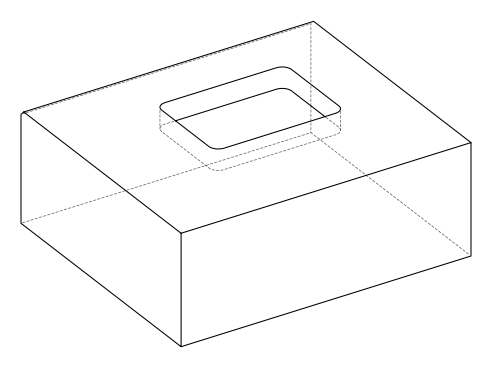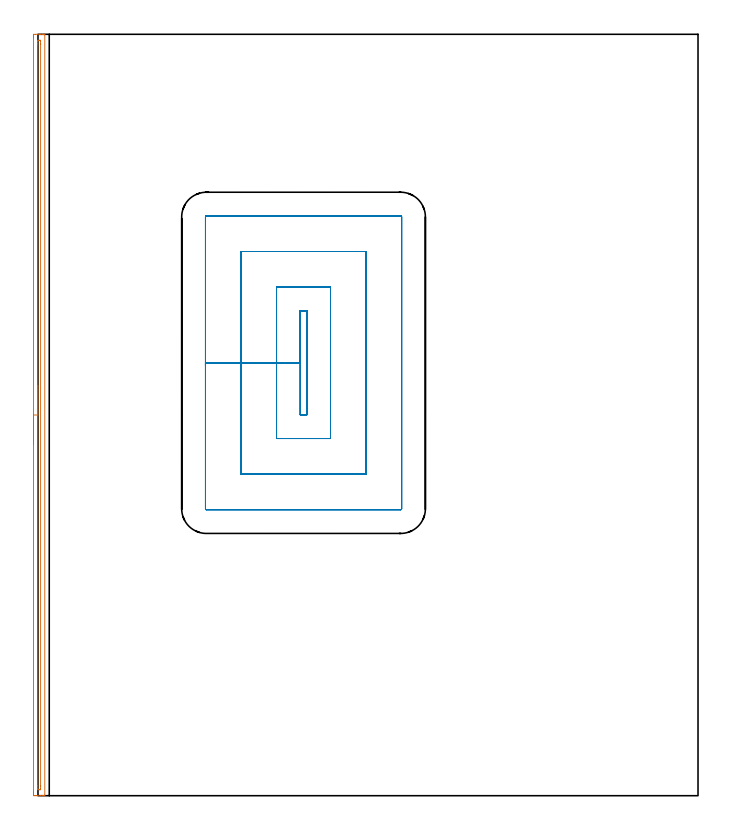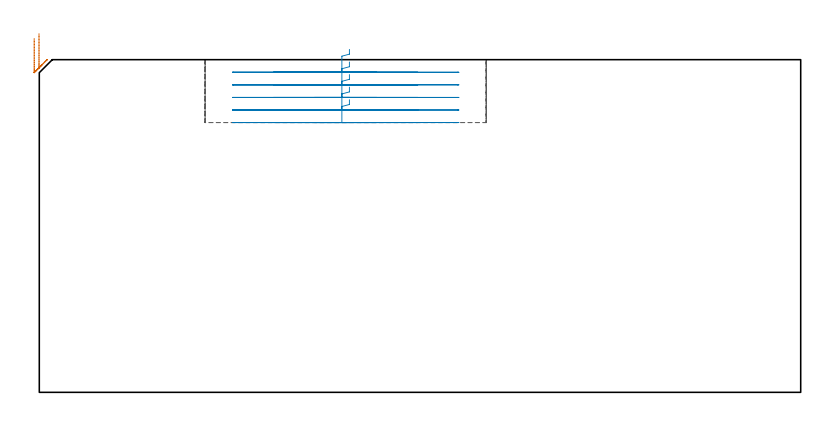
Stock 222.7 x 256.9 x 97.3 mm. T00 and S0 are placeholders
(PLAN: 2 operations, 1 tool changes, 12.9 min)
(1 AREA_MILL | FG_CHAMFER_SURFACE | UGT0205_001 | 4.27 min | 1859 mm3)
(2 MILL_RECTANGULAR_POCKET | POCKET_RECTANGULAR_STRAIGHT | UGT0201_010 | Follow Part, ap 4, ae 75% | 8.64 min | 173018 mm3)
(TOOL UGT0205_001 | Chamfer Mill 20 x 3 x 45 deg. | D20 FL50 Z2)
(TOOL UGT0201_010 | End Mill 16 mm | D16 FL22 Z2)
(OP 1 AREA_MILL)
G17 G21 G94 G90
T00 M6
G54
G17 G0 G90 X-1.5 Y118.45 S1061 M3
G43 Z107.3 H0
Z103.5
G94 G1 Y118.488 Z102.628 F250.
Y118.602 Z101.764
Y118.791 Z100.912
Y119.053 Z100.08
Y119.387 Z99.274
Y119.79 Z98.5
Y120.259 Z97.764
Y120.79 Z97.072
Y121.379 Z96.429
Y122.022 Z95.84
Y122.714 Z95.309
Y123.45 Z94.84
Y124.224 Z94.437
Y125.03 Z94.103
Y125.862 Z93.841
Y126.714 Z93.652
Y127.578 Z93.538
Y128.45 Z93.5
Y255.949
X-1.499 Y256.275 Z93.501
X-1.493 Y256.836 Z93.503
X-1.491 Y256.892 Z93.505
X-0.934 Y256.9 Z94.06
X0.49 Z95.486
X0.845 Z95.84
X1.555 Z96.555
X1.849 Z96.848
X2.254 Y256.893 Z97.245
X2.297 Y256.89 Z97.288
X2.3 Y256.722 Z97.3
Y0.179
X2.297 Y0.01 Z97.288
X2.254 Y0.007 Z97.245
X1.848 Y0. Z96.848
X1.555 Z96.555
X0.845 Z95.84
X-0.4 Z94.597
X-0.934 Y0.001 Z94.06
X-1.187 Y0.003 Z93.808
X-1.491 Y0.008 Z93.505
X-1.493 Y0.064 Z93.503
X-1.499 Y0.625 Z93.501
X-1.5 Y1.194 Z93.5
Y128.45
X-0.086 Z94.914
Y253.634
X-0.083 Y254.487 Z94.917
X-0.081 Y254.524 Z94.919
X-0.045 Y254.89 Z94.955
X0.439 Y254.895 Z95.439
X0.845 Y254.89 Z95.845
X0.881 Y254.487 Z95.881
X0.883 Y254.448 Z95.883
X0.886 Y253.593 Z95.886
Y3.266
X0.883 Y2.413 Z95.883
X0.881 Y2.376 Z95.881
X0.845 Y2.01 Z95.845
X0.361 Y2.005 Z95.361
X-0.045 Y2.01 Z94.955
X-0.081 Y2.413 Z94.919
X-0.083 Y2.452 Z94.917
X-0.086 Y3.307 Z94.914
Y128.45
Y129.322 Z94.952
Y130.187 Z95.066
Y131.038 Z95.255
Y131.87 Z95.517
Y132.676 Z95.851
Y133.45 Z96.254
Y134.186 Z96.723
Y134.878 Z97.254
Y135.521 Z97.843
Y136.11 Z98.486
Y136.642 Z99.179
Y137.11 Z99.914
Y137.513 Z100.688
Y137.847 Z101.494
Y138.109 Z102.326
Y138.298 Z103.178
Y138.412 Z104.043
Y138.45 Z104.914
G0 Z107.3
M5
M2
(OP 2 MILL_RECTANGULAR_POCKET)
G17 G21 G94 G90
T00 M6
G54
G17 G0 G90 X90.7 Y158.42 S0 M3
G43 Z107.3 H0
Z100.3
G94 G1 Y163.6 Z98.912 F250.
X88.5 Z98.322
Y146.05 Z93.62
Y128.5 F500.
X90.7
Y163.6
X88.5
Y146.05
X80.5
Y120.5
X98.7
Y171.6
X80.5
Y146.05
X68.5
Y108.5
X110.7
Y183.6
X68.5
Y146.05
X56.5
Y96.8
G3 X56.8 Y96.5 R0.3
G1 X122.4
G3 X122.7 Y96.8 R0.3
G1 Y195.3
G3 X122.4 Y195.6 R0.3
G1 X56.8
G3 X56.5 Y195.3 R0.3
G1 Y146.05
Y145.05
G0 X90.7 Y158.42 Z96.62
G1 Y163.6 Z95.232 F250.
X88.5 Z94.642
Y146.05 Z89.94
Y128.5 F500.
X90.7
Y163.6
X88.5
Y146.05
X80.5
Y120.5
X98.7
Y171.6
X80.5
Y146.05
X68.5
Y108.5
X110.7
Y183.6
X68.5
Y146.05
X56.5
Y96.8
G3 X56.8 Y96.5 R0.3
G1 X122.4
G3 X122.7 Y96.8 R0.3
G1 Y195.3
G3 X122.4 Y195.6 R0.3
G1 X56.8
G3 X56.5 Y195.3 R0.3
G1 Y146.05
Y145.05
G0 X90.7 Y158.42 Z92.94
G1 Y163.6 Z91.552 F250.
X88.5 Z90.962
Y146.05 Z86.26
Y128.5 F500.
X90.7
Y163.6
X88.5
Y146.05
X80.5
Y120.5
X98.7
Y171.6
X80.5
Y146.05
X68.5
Y108.5
X110.7
Y183.6
X68.5
Y146.05
X56.5
Y96.8
G3 X56.8 Y96.5 R0.3
G1 X122.4
G3 X122.7 Y96.8 R0.3
G1 Y195.3
G3 X122.4 Y195.6 R0.3
G1 X56.8
G3 X56.5 Y195.3 R0.3
G1 Y146.05
Y145.05
G0 X90.7 Y158.42 Z89.26
G1 Y163.6 Z87.872 F250.
X88.5 Z87.282
Y146.05 Z82.58
Y128.5 F500.
X90.7
Y163.6
X88.5
Y146.05
X80.5
Y120.5
X98.7
Y171.6
X80.5
Y146.05
X68.5
Y108.5
X110.7
Y183.6
X68.5
Y146.05
X56.5
Y96.8
G3 X56.8 Y96.5 R0.3
G1 X122.4
G3 X122.7 Y96.8 R0.3
G1 Y195.3
G3 X122.4 Y195.6 R0.3
G1 X56.8
G3 X56.5 Y195.3 R0.3
G1 Y146.05
Y145.05
G0 X90.7 Y158.42 Z85.58
G1 Y163.6 Z84.192 F250.
X88.5 Z83.603
Y146.05 Z78.9
Y128.5 F500.
X90.7
Y163.6
X88.5
Y146.05
X80.5
Y120.5
X98.7
Y171.6
X80.5
Y146.05
X68.5
Y108.5
X110.7
Y183.6
X68.5
Y146.05
X56.5
Y96.8
G3 X56.8 Y96.5 R0.3
G1 X122.4
G3 X122.7 Y96.8 R0.3
G1 Y195.3
G3 X122.4 Y195.6 R0.3
G1 X56.8
G3 X56.5 Y195.3 R0.3
G1 Y146.05
Y145.05
G0 Z107.3
M5
M2
